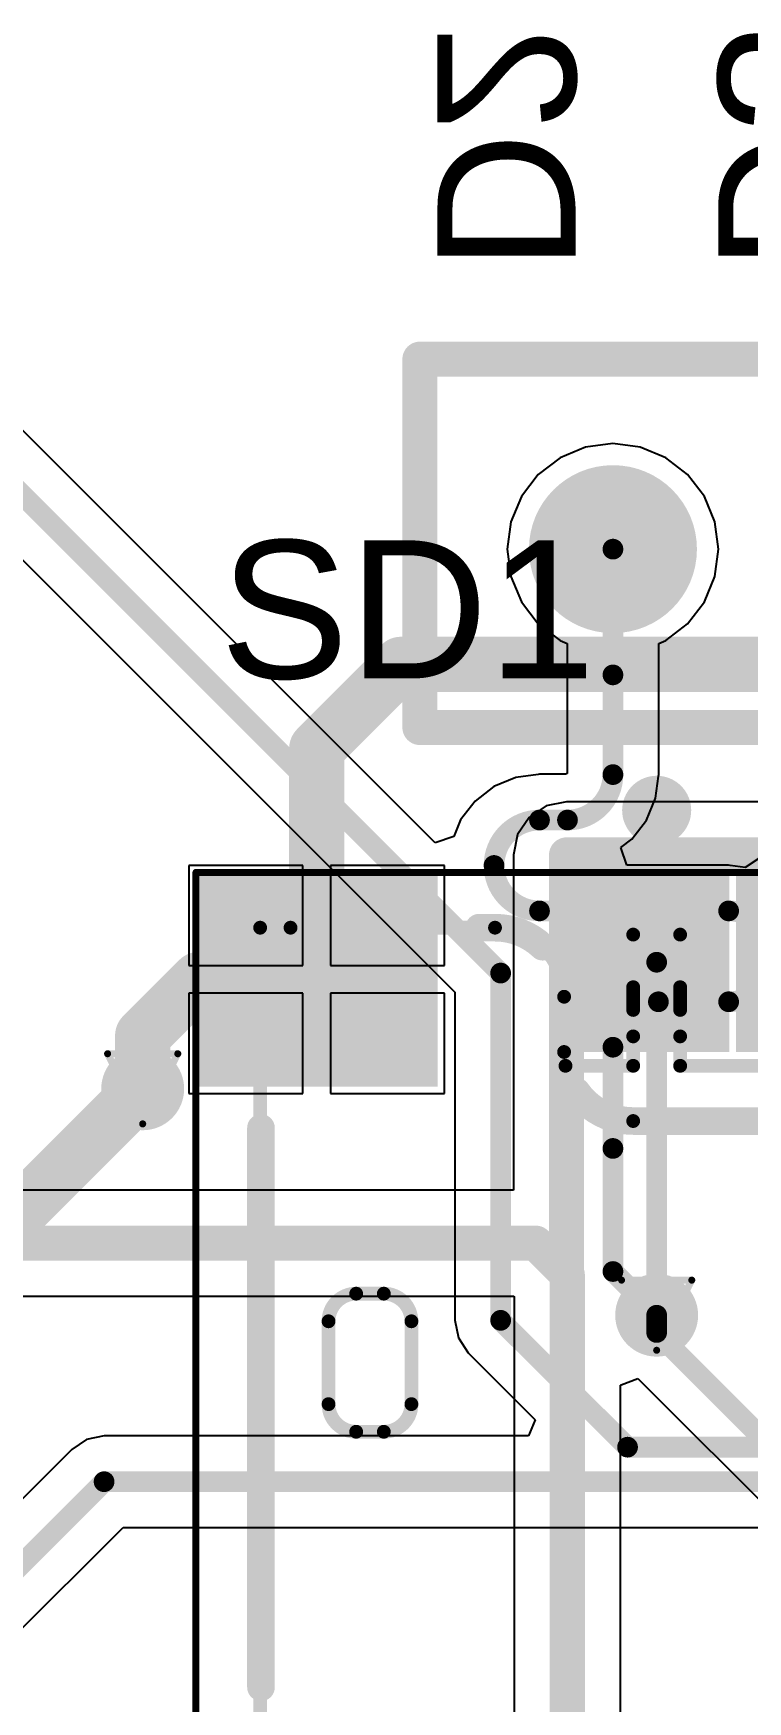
# Model space of a CAD drawing. Header units: millimetres. Extents: x 9.6 to 105, y 7.6 to 66.9.
# Drawn here: x 42.29 to 47.46, y 15.04 to 27.12 of the extents above; entities that cross this region are included whole.
import ezdxf

# ---------------------------------------------------------------- set-up
doc = ezdxf.new("R2010")
doc.units = ezdxf.units.MM
for name, color, linetype in [('BottomLayer', 5, 'Continuous'), ('BottomOverlay', 54, 'Continuous'), ('BottomPaste', 16, 'Continuous'), ('BottomSolder', 6, 'Continuous'), ('DrillDrawing', 1, 'Continuous'), ('Mechanical13', 56, 'Continuous'), ('Mechanical15', 56, 'Continuous'), ('TopLayer', 1, 'Continuous'), ('TopOverlay', 2, 'Continuous'), ('TopPaste', 8, 'Continuous'), ('TopSolder', 216, 'Continuous'), ('ViaHoleLayer', 16, 'Continuous')]:
    doc.layers.add(name, color=color, linetype=linetype)
doc.styles.add('Arial', font='arial.ttf', dxfattribs={"height": 0.2})

msp = doc.modelspace()

# ---------------------------------------------------------------- hatches: boundary and pattern name
at = {"layer": 'BottomLayer'}
h = msp.add_hatch(color=5, dxfattribs=at)
edge = h.paths.add_edge_path()
edge.add_arc((46.482, 23.3894884), 0.508, 0, 360)
h = msp.add_hatch(color=5, dxfattribs=at)
edge = h.paths.add_edge_path()
edge.add_arc((43.07839999999999, 19.4818), 0.1999996, 0, 360)
h = msp.add_hatch(color=5, dxfattribs=at)
edge = h.paths.add_edge_path()
edge.add_arc((46.79848399999999, 17.842484), 0.1999996, 0, 360)
at = {"layer": 'BottomPaste'}
h = msp.add_hatch(color=16, dxfattribs=at)
edge = h.paths.add_edge_path()
edge.add_arc((46.482, 23.3894884), 0.4580001, 0, 360)
at = {"layer": 'BottomSolder'}
h = msp.add_hatch(color=6, dxfattribs=at)
edge = h.paths.add_edge_path()
edge.add_arc((46.482, 23.3894884), 0.6079998, 0, 360)
h = msp.add_hatch(color=6, dxfattribs=at)
edge = h.paths.add_edge_path()
edge.add_arc((43.07839999999999, 19.4818), 0.2999994, 0, 360)
h = msp.add_hatch(color=6, dxfattribs=at)
edge = h.paths.add_edge_path()
edge.add_arc((46.79848399999999, 17.842484), 0.2999994, 0, 360)
at = {"layer": 'TopLayer'}
for points in [[(45.11349372, 20.94851792), (45.11349372, 19.59851808), (43.56349427999999, 19.59851808), (43.56349427999999, 20.94851792)], [(47.22348442, 19.84848583), (46.37348358, 19.84848583), (46.37348358, 20.94848617), (47.22348442, 20.94848617)]]:
    msp.add_hatch(color=1, dxfattribs=at).paths.add_polyline_path(points)
h = msp.add_hatch(color=1, dxfattribs=at)
edge = h.paths.add_edge_path()
edge.add_arc((43.07839999999999, 19.4818), 0.1999996, 0, 360)
h = msp.add_hatch(color=1, dxfattribs=at)
edge = h.paths.add_edge_path()
edge.add_arc((46.79848399999999, 17.842484), 0.1999996, 0, 360)
at = {"layer": 'TopPaste'}
for points in [[(45.06349382, 20.89851802), (45.06349382, 19.64851798), (43.61349418, 19.64851798), (43.61349418, 20.89851802)], [(47.17348452, 19.89848573), (46.42348348, 19.89848573), (46.42348348, 20.89848627), (47.17348452, 20.89848627)]]:
    msp.add_hatch(color=8, dxfattribs=at).paths.add_polyline_path(points)
at = {"layer": 'TopSolder'}
for points in [[(45.21349351999999, 21.04851772), (45.21349351999999, 19.49851828), (43.46349448, 19.49851828), (43.46349448, 21.04851772)], [(47.32348422, 19.74848603), (46.27348378, 19.74848603), (46.27348378, 21.04848597), (47.32348422, 21.04848597)], [(48.42350741999999, 19.74848603), (47.37350698, 19.74848603), (47.37350698, 21.04848597), (48.42350741999999, 21.04848597)]]:
    msp.add_hatch(color=216, dxfattribs=at).paths.add_polyline_path(points)
h = msp.add_hatch(color=216, dxfattribs=at)
edge = h.paths.add_edge_path()
edge.add_arc((43.07839999999999, 19.4818), 0.2999994, 0, 360)
h = msp.add_hatch(color=216, dxfattribs=at)
edge = h.paths.add_edge_path()
edge.add_arc((46.79848399999999, 17.842484), 0.2999994, 0, 360)
at = {"layer": 'ViaHoleLayer'}
h = msp.add_hatch(color=16, dxfattribs=at)
edge = h.paths.add_edge_path()
edge.add_arc((43.07839999999999, 19.4818), 0.0999998, 0, 360)
h = msp.add_hatch(color=16, dxfattribs=at)
edge = h.paths.add_edge_path()
edge.add_arc((46.79848399999999, 17.842484), 0.0999998, 0, 360)

# ---------------------------------------------------------------- linework, layer by layer
at = {"layer": 'BottomLayer'}
for p, q in [((45.1959599, 21.26186248), (41.94110992, 24.51670992)), ((46.09973, 24.05160036), (45.94138894, 23.93009946)), ((46.2841213, 24.12797816), (46.09973, 24.05160036)), ((46.482, 24.1540284), (46.2841213, 24.12797816)), ((46.6798787, 24.12797816), (46.482, 24.1540284)), ((46.86427, 24.05160036), (46.6798787, 24.12797816)), ((47.02261106, 23.93009946), (46.86427, 24.05160036)), ((41.56954602, 23.95103414), (45.33783414, 20.18274348)), ((45.94138894, 23.93009946), (45.81988804, 23.7717584)), ((47.14411196, 23.7717584), (47.02261106, 23.93009946)), ((45.81988804, 23.7717584), (45.74351024, 23.5873671)), ((47.22048975999999, 23.5873671), (47.14411196, 23.7717584)), ((45.74351024, 23.5873671), (45.71746, 23.3894884)), ((47.24654, 23.3894884), (47.22048975999999, 23.5873671)), ((45.71746, 23.3894884), (45.74351024, 23.1916097)), ((47.22048975999999, 23.1916097), (47.24654, 23.3894884)), ((45.74351024, 23.1916097), (45.81988804, 23.0072184)), ((47.14411196, 23.0072184), (47.22048975999999, 23.1916097)), ((45.81988804, 23.0072184), (45.94138894, 22.84887734)), ((47.02261106, 22.84887734), (47.14411196, 23.0072184)), ((45.94138894, 22.84887734), (46.09973, 22.72737644)), ((46.86427, 22.72737644), (47.02261106, 22.84887734)), ((46.09973, 22.72737644), (46.15063414, 22.7062919)), ((46.81336586, 22.7062919), (46.86427, 22.72737644)), ((46.15063414, 22.7062919), (46.15063414, 21.76544542)), ((46.81336586, 21.7570304), (46.81336586, 22.7062919)), ((45.9399513, 21.7572717), (45.7797281, 21.736177)), ((45.95045674, 21.75935958), (45.9399513, 21.7572717)), ((45.95052024, 21.75936466), (45.95045674, 21.75937736)), ((45.95045674, 21.75937736), (45.95045674, 21.75935958)), ((46.144561, 21.75936466), (45.95052024, 21.75936466)), ((46.14634408, 21.76366742), (46.144561, 21.75936466)), ((46.15063414, 21.76544542), (46.14634408, 21.76366742)), ((46.79016549999999, 21.58628144), (46.81123226, 21.74630906)), ((46.81123226, 21.74630906), (46.81336078, 21.75701008)), ((46.81336078, 21.75701008), (46.81336586, 21.75701008)), ((46.81336332, 21.75702024), (46.81336586, 21.7570304)), ((46.81336586, 21.75701008), (46.81336332, 21.75702024)), ((45.6206352, 21.67027924), (45.48402129999999, 21.56544836)), ((45.7797281, 21.736177), (45.6206352, 21.67027924)), ((45.48402129999999, 21.56544836), (45.37919042, 21.42883192)), ((46.72426773999999, 21.42719108), (46.79016549999999, 21.58628144)), ((45.37919042, 21.42883192), (45.32922353999999, 21.30820478)), ((46.61943686, 21.29057464), (46.72426773999999, 21.42719108)), ((45.32922353999999, 21.30820478), (45.1959599, 21.26186248)), ((46.53841593999999, 21.22840306), (46.61943686, 21.29057464)), ((46.5815299, 21.10140306), (46.53841593999999, 21.22840306)), ((47.56714134, 21.1692617), (47.4401388, 21.08477368)), ((47.3194888, 21.10140306), (46.5815299, 21.10140306)), ((47.3305886, 21.0991958), (47.3194888, 21.10140306)), ((47.4401388, 21.08477368), (47.3305886, 21.0991958)), ((45.33783414, 20.18274348), (45.33783414, 17.8054)), ((45.33783414, 17.8054), (45.36305888, 17.6785905)), ((45.36305888, 17.6785905), (45.43489008, 17.57109008)), ((45.43489008, 17.57109008), (45.92027899999999, 17.08569862)), ((45.92027899999999, 17.08569862), (45.87167863999999, 16.96836586)), ((42.67219304, 16.94314112), (42.56468754, 16.87130992)), ((42.799, 16.96836586), (42.67219304, 16.94314112)), ((45.87167863999999, 16.96836586), (42.799, 16.96836586)), ((42.56468754, 16.87130992), (41.65078284, 15.95740522)), ((42.11940522, 15.48878284), (42.93625651999999, 16.30563414)), ((42.93625651999999, 16.30563414), (59.662568, 16.30563414))]:
    msp.add_line(p, q, dxfattribs=at)
for points, const_width in [([(41.70679999999999, 24.2824), (45.6692, 20.32)], 0.1499997), ([(46.482, 22.479), (46.482, 23.3894884)], 0.1499997), ([(46.482, 21.7570304), (46.482, 22.479)], 0.1499997), ([(45.9504796, 21.4279988), (46.1530192, 21.4279988)], 0.1499997), ([(45.9504796, 20.7700372), (47.3194888, 20.7700372)], 0.1499997), ([(45.6692, 17.8054), (45.6692, 20.32)], 0.1499997), ([(46.8109808, 20.1120248), (47.3194888, 20.1120248)], 0.1499997), ([(46.482, 19.05), (46.482, 19.7829932)], 0.1499997), ([(38.3794, 14.7828), (43.07839999999999, 19.4818)], 0.3999992), ([(46.482, 18.158968), (46.482, 19.05)], 0.1499997), ([(46.482, 18.158968), (46.79848399999999, 17.842484)], 0.1499997), ([(45.6692, 17.8054), (46.58761319999999, 16.8869868)], 0.1499997), ([(46.58761319999999, 16.8869868), (59.55898679999999, 16.8869868)], 0.1499997), ([(41.40199999999999, 15.24), (42.799, 16.637)], 0.1499997), ([(42.799, 16.637), (59.662568, 16.637)], 0.1499997)]:
    msp.add_lwpolyline(points, dxfattribs=dict(at, const_width=const_width))
for points, const_width in [([(46.44449944, 23.3894884, 1), (46.51950056, 23.3894884, 1)], 0.07499858), ([(46.44449944, 22.479, 1), (46.51950056, 22.479, 1)], 0.07499858), ([(46.44449944, 22.479, 1), (46.51950056, 22.479, 1)], 0.07499858), ([(46.44449944, 21.7570304, 1), (46.51950056, 21.7570304, 1)], 0.07499858), ([(46.44449944, 21.75701008, 1), (46.51950056, 21.75701008, 1)], 0.07499858), ([(45.91295617999999, 21.4280115, 1), (45.9879573, 21.4280115, 1)], 0.07499858), ([(45.91297904, 21.4279988, 1), (45.98798015999999, 21.4279988, 1)], 0.07499858), ([(46.11550086, 21.4280115, 1), (46.19050198, 21.4280115, 1)], 0.07499858), ([(46.11551864, 21.4279988, 1), (46.19051976, 21.4279988, 1)], 0.07499858), ([(45.5839576, 21.09901292, 1), (45.65895871999999, 21.09901292, 1)], 0.07499858), ([(45.5839576, 21.09901038, 1), (45.65895871999999, 21.09901038, 1)], 0.07499858), ([(45.91295617999999, 20.7700118, 1), (45.9879573, 20.7700118, 1)], 0.07499858), ([(45.91297904, 20.7700372, 1), (45.98798015999999, 20.7700372, 1)], 0.07499858), ([(47.28198824, 20.7700372, 1), (47.35698935999999, 20.7700372, 1)], 0.07499858), ([(47.28200856, 20.7700118, 1), (47.35700968, 20.7700118, 1)], 0.07499858), ([(45.63169944, 20.32, 1), (45.70670056, 20.32, 1)], 0.07499858), ([(45.63169944, 20.32, 1), (45.70670056, 20.32, 1)], 0.07499858), ([(46.77348024, 20.1120248, 1), (46.84848135999999, 20.1120248, 1)], 0.07499858), ([(46.77349802, 20.1120121, 1), (46.84849913999999, 20.1120121, 1)], 0.07499858), ([(47.28198824, 20.1120248, 1), (47.35698935999999, 20.1120248, 1)], 0.07499858), ([(47.28200856, 20.1120121, 1), (47.35700968, 20.1120121, 1)], 0.07499858), ([(46.44449944, 19.78301352, 1), (46.51950056, 19.78301352, 1)], 0.07499858), ([(46.44449944, 19.7829932, 1), (46.51950056, 19.7829932, 1)], 0.07499858), ([(42.9784002, 19.4818, 1), (43.1783998, 19.4818, 1)], 0.1999996), ([(46.44449944, 19.05, 1), (46.51950056, 19.05, 1)], 0.07499858), ([(46.44449944, 19.05, 1), (46.51950056, 19.05, 1)], 0.07499858), ([(46.44449944, 18.158968, 1), (46.51950056, 18.158968, 1)], 0.07499858), ([(46.44449944, 18.158968, 1), (46.51950056, 18.158968, 1)], 0.07499858), ([(45.63169944, 17.8054, 1), (45.70670056, 17.8054, 1)], 0.07499858), ([(45.63169944, 17.8054, 1), (45.70670056, 17.8054, 1)], 0.07499858), ([(46.76098344, 17.842484, 1), (46.83598456, 17.842484, 1)], 0.07499858), ([(46.55011263999999, 16.8869868, 1), (46.62511376, 16.8869868, 1)], 0.07499858), ([(46.55011263999999, 16.8869868, 1), (46.62511376, 16.8869868, 1)], 0.07499858), ([(42.76149943999999, 16.637, 1), (42.83650056, 16.637, 1)], 0.07499858), ([(42.76149943999999, 16.637, 1), (42.83650056, 16.637, 1)], 0.07499858)]:
    msp.add_lwpolyline(points, format="xyb", close=True, dxfattribs=dict(at, const_width=const_width))
at = {"layer": 'BottomLayer', "const_width": 0.1499997}
for points in [[(46.482, 21.75701008, -0.4142135623730951), (46.15300142, 21.4280115)], [(45.62145816, 21.09901292, -0.4142135623730951), (45.95045674, 21.4280115)], [(45.95045674, 20.7700118, -0.4142135623730951), (45.62145816, 21.09901038)], [(47.31950912, 20.7700118, -0.4142135623730951), (47.6485077, 20.44101322)], [(47.6485077, 20.44101068, -0.4142135623730951), (47.31950912, 20.1120121)], [(46.482, 19.78301352, -0.4142135623730951), (46.81099858, 20.1120121)]]:
    msp.add_lwpolyline(points, format="xyb", dxfattribs=at)
at = {"layer": 'BottomOverlay', "const_width": 0.254}
for points in [[(45.08499999999999, 24.765), (56.76899999999999, 24.765)], [(45.08499999999999, 22.098), (45.08499999999999, 24.765)], [(45.08499999999999, 22.098), (56.76899999999999, 22.098)]]:
    msp.add_lwpolyline(points, dxfattribs=at)
at = {"layer": 'BottomOverlay', "const_width": 0.127}
for points in [[(45.0215, 24.765, 1), (45.1485, 24.765, 1)], [(45.0215, 24.765, 1), (45.1485, 24.765, 1)], [(45.0215, 22.098, 1), (45.1485, 22.098, 1)], [(45.0215, 22.098, 1), (45.1485, 22.098, 1)]]:
    msp.add_lwpolyline(points, format="xyb", close=True, dxfattribs=at)
at = {"layer": 'DrillDrawing', "const_width": 0.0508}
for points in [[(42.8244, 19.7358), (43.3324, 19.7358)], [(42.8244, 19.7358), (43.07839999999999, 19.2278)], [(43.07839999999999, 19.2278), (43.3324, 19.7358)], [(46.544484, 18.096484), (47.052484, 18.096484)], [(46.544484, 18.096484), (46.79848399999999, 17.588484)], [(46.79848399999999, 17.588484), (47.052484, 18.096484)]]:
    msp.add_lwpolyline(points, dxfattribs=at)
at = {"layer": 'DrillDrawing', "const_width": 0.0254}
for points in [[(42.81169999999999, 19.7358, 1), (42.8371, 19.7358, 1)], [(42.81169999999999, 19.7358, 1), (42.8371, 19.7358, 1)], [(43.3197, 19.7358, 1), (43.3451, 19.7358, 1)], [(43.3197, 19.7358, 1), (43.3451, 19.7358, 1)], [(43.0657, 19.2278, 1), (43.0911, 19.2278, 1)], [(43.0657, 19.2278, 1), (43.0911, 19.2278, 1)], [(46.53178399999999, 18.096484, 1), (46.55718399999999, 18.096484, 1)], [(46.53178399999999, 18.096484, 1), (46.55718399999999, 18.096484, 1)], [(47.039784, 18.096484, 1), (47.065184, 18.096484, 1)], [(47.039784, 18.096484, 1), (47.065184, 18.096484, 1)], [(46.785784, 17.588484, 1), (46.811184, 17.588484, 1)], [(46.785784, 17.588484, 1), (46.811184, 17.588484, 1)]]:
    msp.add_lwpolyline(points, format="xyb", close=True, dxfattribs=at)
at = {"layer": 'Mechanical13', "const_width": 0.0999998}
for points in [[(43.9284872, 20.6485236), (44.14850199999999, 20.6485236)], [(43.9284872, 9.568484799999998), (43.9284872, 20.6485236)], [(44.14850199999999, 20.6485236), (45.6285092, 20.6485236)], [(46.6285072, 20.2175872), (46.6285072, 20.5984856)], [(46.6285072, 20.5984856), (46.9685116, 20.5984856)], [(46.9685116, 20.2175872), (46.9685116, 20.5984856)], [(46.12848279999999, 19.7485), (46.12848279999999, 20.1484992)], [(46.6285072, 20.1409808), (46.6285072, 20.2175872)], [(46.6285072, 20.0528936), (46.6285072, 20.1409808)], [(46.9685116, 20.1409808), (46.9685116, 20.2175872)], [(46.9685116, 20.0528936), (46.9685116, 20.1409808)], [(46.6285072, 19.8613776), (46.6285072, 20.0528936)], [(46.9685116, 19.8613776), (46.9685116, 20.0528936)], [(46.6285072, 19.6484748), (46.6285072, 19.8613776)], [(46.9685116, 19.6484748), (46.9685116, 19.8613776)], [(46.138592, 19.6484748), (46.6285072, 19.6484748)], [(46.9685116, 19.6484748), (47.72847959999999, 19.6484748)], [(46.6285072, 19.2484756), (48.9731812, 19.2484756)], [(44.623482, 17.9984908), (44.8234816, 17.9984908)], [(44.4234824, 17.1984924), (44.4234824, 17.7984912)], [(45.0234812, 17.1984924), (45.0234812, 17.7984912)], [(44.623482, 16.9984928), (44.8234816, 16.9984928)]]:
    msp.add_lwpolyline(points, dxfattribs=at)
at = {"layer": 'Mechanical13', "const_width": 0.0499999}
for points in [[(43.90348852, 20.6485236, 1), (43.95348588, 20.6485236, 1)], [(43.90348852, 20.6485236, 1), (43.95348588, 20.6485236, 1)], [(44.12350332, 20.6485236, 1), (44.17350068, 20.6485236, 1)], [(44.12350332, 20.6485236, 1), (44.17350068, 20.6485236, 1)], [(45.60349782, 20.6484982, 1), (45.65349518, 20.6484982, 1)], [(45.60351051999999, 20.6485236, 1), (45.65350787999999, 20.6485236, 1)], [(46.60350852, 20.5984856, 1), (46.65350588, 20.5984856, 1)], [(46.60350852, 20.5984856, 1), (46.65350588, 20.5984856, 1)], [(46.94351292, 20.5984856, 1), (46.99351028, 20.5984856, 1)], [(46.94351292, 20.5984856, 1), (46.99351028, 20.5984856, 1)], [(46.10348412, 20.1484992, 1), (46.15348148, 20.1484992, 1)], [(46.10349935999999, 20.14849666, 1), (46.15349672, 20.14849666, 1)], [(46.60350852, 20.2175872, 1), (46.65350588, 20.2175872, 1)], [(46.60350852, 20.2175872, 1), (46.65350588, 20.2175872, 1)], [(46.60350852, 20.1409808, 1), (46.65350588, 20.1409808, 1)], [(46.60350852, 20.1409808, 1), (46.65350588, 20.1409808, 1)], [(46.94351292, 20.2175872, 1), (46.99351028, 20.2175872, 1)], [(46.94351292, 20.2175872, 1), (46.99351028, 20.2175872, 1)], [(46.94351292, 20.1409808, 1), (46.99351028, 20.1409808, 1)], [(46.94351292, 20.1409808, 1), (46.99351028, 20.1409808, 1)], [(46.60350852, 20.0528936, 1), (46.65350588, 20.0528936, 1)], [(46.60350852, 20.0528936, 1), (46.65350588, 20.0528936, 1)], [(46.94351292, 20.0528936, 1), (46.99351028, 20.0528936, 1)], [(46.94351292, 20.0528936, 1), (46.99351028, 20.0528936, 1)], [(46.60350852, 19.8613776, 1), (46.65350588, 19.8613776, 1)], [(46.60350852, 19.8613776, 1), (46.65350588, 19.8613776, 1)], [(46.94351292, 19.8613776, 1), (46.99351028, 19.8613776, 1)], [(46.94351292, 19.8613776, 1), (46.99351028, 19.8613776, 1)], [(46.10348412, 19.7485, 1), (46.15348148, 19.7485, 1)], [(46.10349682, 19.74849746, 1), (46.15349418, 19.74849746, 1)], [(46.11359332, 19.6484748, 1), (46.16359068, 19.6484748, 1)], [(46.60350852, 19.6484748, 1), (46.65350588, 19.6484748, 1)], [(46.60350852, 19.6484748, 1), (46.65350588, 19.6484748, 1)], [(46.94351292, 19.6484748, 1), (46.99351028, 19.6484748, 1)], [(46.94351292, 19.6484748, 1), (46.99351028, 19.6484748, 1)], [(46.60349836, 19.24849592, 1), (46.65349572, 19.24849592, 1)], [(46.60350852, 19.2484756, 1), (46.65350588, 19.2484756, 1)], [(44.59848331999999, 17.9984908, 1), (44.64848068, 17.9984908, 1)], [(44.59849856, 17.99849588, 1), (44.64849591999999, 17.99849588, 1)], [(44.79848292, 17.9984908, 1), (44.84848028, 17.9984908, 1)], [(44.79849815999999, 17.99849588, 1), (44.84849551999999, 17.99849588, 1)], [(44.39848371999999, 17.7984912, 1), (44.44848107999999, 17.7984912, 1)], [(44.39849896, 17.79849628, 1), (44.44849632, 17.79849628, 1)], [(44.99848252, 17.7984912, 1), (45.04847988, 17.7984912, 1)], [(44.99849775999999, 17.79849628, 1), (45.04849512, 17.79849628, 1)], [(44.39848371999999, 17.1984924, 1), (44.44848107999999, 17.1984924, 1)], [(44.39849896, 17.19849748, 1), (44.44849632, 17.19849748, 1)], [(44.99848252, 17.1984924, 1), (45.04847988, 17.1984924, 1)], [(44.99849775999999, 17.19849748, 1), (45.04849512, 17.19849748, 1)], [(44.59848331999999, 16.9984928, 1), (44.64848068, 16.9984928, 1)], [(44.59849856, 16.99849788, 1), (44.64849591999999, 16.99849788, 1)], [(44.79848292, 16.9984928, 1), (44.84848028, 16.9984928, 1)], [(44.79849815999999, 16.99849788, 1), (44.84849551999999, 16.99849788, 1)]]:
    msp.add_lwpolyline(points, format="xyb", close=True, dxfattribs=at)
at = {"layer": 'Mechanical13', "const_width": 0.0999998}
for points in [[(45.6284965, 20.6484982, -0.4142135623730951), (46.12849804, 20.14849666)], [(46.62849704, 19.24849592, -0.4142135623730951), (46.1284955, 19.74849746)], [(44.42349764, 17.79849628, -0.4142135623730951), (44.62349724, 17.99849588)], [(44.82349684, 17.99849588, -0.4142135623730951), (45.02349644, 17.79849628)], [(44.62349724, 16.99849788, -0.4142135623730951), (44.42349764, 17.19849748)], [(45.02349644, 17.19849748, -0.4142135623730951), (44.82349684, 16.99849788)]]:
    msp.add_lwpolyline(points, format="xyb", dxfattribs=at)
at = {"layer": 'Mechanical15', "const_width": 0.0499999}
for points in [[(43.4635148, 8.7985092), (43.4635148, 21.0485228)], [(43.4635148, 21.0485228), (56.3434992, 21.0485228)]]:
    msp.add_lwpolyline(points, dxfattribs=at)
at = {"layer": 'Mechanical15', "const_width": 0.02499868}
msp.add_lwpolyline([(43.45101546, 21.0485228, 1), (43.47601414, 21.0485228, 1)], format="xyb", close=True, dxfattribs=at)
msp.add_lwpolyline([(43.45101546, 21.0485228, 1), (43.47601414, 21.0485228, 1)], format="xyb", close=True, dxfattribs=at)
at = {"layer": 'TopLayer'}
for p, q in [((45.99931618, 21.53069862), (45.87461234, 21.44737646)), ((46.1464152, 21.55995942), (45.99931618, 21.53069862)), ((49.6493165, 21.55995942), (46.1464152, 21.55995942)), ((45.87461234, 21.44737646), (45.79129018, 21.32267262)), ((45.79129018, 21.32267262), (45.76202938, 21.1755736)), ((45.76202938, 21.1755736), (45.76202938, 18.74858582)), ((44.2384942, 21.09851762), (43.41349458, 21.09851762)), ((43.41349458, 21.09851762), (43.41349458, 20.3735178)), ((44.2384942, 20.3735178), (44.2384942, 21.09851762)), ((45.26349342, 21.09851762), (44.4384938, 21.09851762)), ((44.4384938, 21.09851762), (44.4384938, 20.3735178)), ((45.26349342, 20.3735178), (45.26349342, 21.09851762)), ((43.41349458, 20.3735178), (44.2384942, 20.3735178)), ((44.4384938, 20.3735178), (45.26349342, 20.3735178)), ((44.2384942, 20.1735182), (43.41349458, 20.1735182)), ((43.41349458, 20.1735182), (43.41349458, 19.44851838)), ((44.2384942, 19.44851838), (44.2384942, 20.1735182)), ((45.26349342, 20.1735182), (44.4384938, 20.1735182)), ((44.4384938, 20.1735182), (44.4384938, 19.44851838)), ((45.26349342, 19.44851838), (45.26349342, 20.1735182)), ((43.41349458, 19.44851838), (44.2384942, 19.44851838)), ((44.4384938, 19.44851838), (45.26349342, 19.44851838)), ((45.76202938, 18.74858582), (40.77038582, 18.74858582)), ((40.90681176, 17.97981418), (45.7639801, 17.97981418)), ((45.7639801, 17.97981418), (45.76741418, 17.9763801)), ((45.76741418, 17.9763801), (45.76741418, 11.6332127)), ((46.53618582, 17.33542126), (46.54054953999999, 17.33921094)), ((46.53618582, 11.7924199), (46.53618582, 17.33542126)), ((46.54054953999999, 17.33921094), (46.66318582, 17.38419434)), ((46.66318582, 17.38419434), (50.18469008, 13.86269008))]:
    msp.add_line(p, q, dxfattribs=at)
for points, const_width in [([(44.338494, 21.9456), (44.948094, 22.5552)], 0.3999992), ([(44.948094, 22.5552), (51.6888984, 22.5552)], 0.3999992), ([(44.338494, 20.273518), (44.338494, 21.9456)], 0.3999992), ([(46.1464152, 18.1409848), (46.1464152, 21.1755736)], 0.254), ([(46.1464152, 21.1755736), (49.6493292, 21.1755736)], 0.254), ([(43.07839999999999, 19.867118), (43.4848, 20.273518)], 0.3999992), ([(43.4848, 20.273518), (44.338494, 20.273518)], 0.3999992), ([(46.79848399999999, 17.842484), (46.79848399999999, 20.398486)], 0.1499997), ([(43.07839999999999, 19.4818), (43.07839999999999, 19.867118)], 0.3999992), ([(40.7475944, 18.3642), (45.9232, 18.3642)], 0.254), ([(45.9232, 18.3642), (46.1464152, 18.1409848)], 0.254), ([(46.1464152, 18.1409848), (46.15179999999999, 18.1356)], 0.254), ([(46.15179999999999, 11.6332), (46.15179999999999, 18.1356)], 0.254), ([(46.79848399999999, 17.717516), (46.79848399999999, 17.842484)], 0.1499997), ([(46.79848399999999, 17.717516), (50.419, 14.097)], 0.1499997)]:
    msp.add_lwpolyline(points, dxfattribs=dict(at, const_width=const_width))
for points, const_width in [([(44.8480942, 22.5552, 1), (45.0480938, 22.5552, 1)], 0.1999996), ([(44.8480942, 22.5552, 1), (45.0480938, 22.5552, 1)], 0.1999996), ([(44.2384942, 21.9456, 1), (44.4384938, 21.9456, 1)], 0.1999996), ([(44.2384942, 21.9456, 1), (44.4384938, 21.9456, 1)], 0.1999996), ([(46.0829152, 21.1755736, 1), (46.2099152, 21.1755736, 1)], 0.127), ([(46.0829152, 21.1755736, 1), (46.2099152, 21.1755736, 1)], 0.127), ([(43.3848002, 20.273518, 1), (43.5847998, 20.273518, 1)], 0.1999996), ([(43.3848002, 20.273518, 1), (43.5847998, 20.273518, 1)], 0.1999996), ([(44.2384942, 20.273518, 1), (44.4384938, 20.273518, 1)], 0.1999996), ([(44.2384942, 20.273518, 1), (44.4384938, 20.273518, 1)], 0.1999996), ([(46.76098344, 20.398486, 1), (46.83598456, 20.398486, 1)], 0.07499858), ([(42.9784002, 19.867118, 1), (43.1783998, 19.867118, 1)], 0.1999996), ([(42.9784002, 19.867118, 1), (43.1783998, 19.867118, 1)], 0.1999996), ([(42.9784002, 19.4818, 1), (43.1783998, 19.4818, 1)], 0.1999996), ([(45.8597, 18.3642, 1), (45.9867, 18.3642, 1)], 0.127), ([(45.8597, 18.3642, 1), (45.9867, 18.3642, 1)], 0.127), ([(46.0829152, 18.1409848, 1), (46.2099152, 18.1409848, 1)], 0.127), ([(46.0829152, 18.1409848, 1), (46.2099152, 18.1409848, 1)], 0.127), ([(46.0829152, 18.1409848, 1), (46.2099152, 18.1409848, 1)], 0.127), ([(46.0883, 18.1356, 1), (46.21529999999999, 18.1356, 1)], 0.127), ([(46.0883, 18.1356, 1), (46.21529999999999, 18.1356, 1)], 0.127), ([(46.76098344, 17.842484, 1), (46.83598456, 17.842484, 1)], 0.07499858), ([(46.76098344, 17.842484, 1), (46.83598456, 17.842484, 1)], 0.07499858), ([(46.76098344, 17.717516, 1), (46.83598456, 17.717516, 1)], 0.07499858), ([(46.76098344, 17.717516, 1), (46.83598456, 17.717516, 1)], 0.07499858)]:
    msp.add_lwpolyline(points, format="xyb", close=True, dxfattribs=dict(at, const_width=const_width))
at = {"layer": 'TopOverlay'}
for points, const_width in [([(46.92350026, 21.49849904, 1), (46.67349822, 21.49849904, 1)], 0.2499995), ([(46.61099898, 21.49849904, 1), (46.73599746, 21.49849904, 1)], 0.12499848), ([(46.86100102, 21.49849904, 1), (46.9859995, 21.49849904, 1)], 0.12499848), ([(45.4634981, 20.6485236, 1), (45.56349789999999, 20.6485236, 1)], 0.0999998), ([(45.5784966, 20.6484982, 1), (45.67849639999999, 20.6484982, 1)], 0.0999998), ([(45.57850929999999, 20.6485236, 1), (45.6785091, 20.6485236, 1)], 0.0999998), ([(45.92318222, 20.5107032, 1), (46.02318201999999, 20.5107032, 1)], 0.0999998), ([(46.1689196, 19.4617086, 1), (46.2689194, 19.4617086, 1)], 0.0999998), ([(46.57849714, 19.24849592, 1), (46.67849694, 19.24849592, 1)], 0.0999998), ([(46.5785073, 19.2484756, 1), (46.6785071, 19.2484756, 1)], 0.0999998), ([(43.8844817, 19.1984884, 1), (43.98448149999999, 19.1984884, 1)], 0.0999998), ([(43.8844817, 15.1485092, 1), (43.98448149999999, 15.1485092, 1)], 0.0999998)]:
    msp.add_lwpolyline(points, format="xyb", close=True, dxfattribs=dict(at, const_width=const_width))
at = {"layer": 'TopOverlay', "const_width": 0.1999996}
for points in [[(45.513498, 20.6485236), (45.6285092, 20.6485236)], [(46.6285072, 19.2484756), (48.9731812, 19.2484756)], [(43.9344816, 15.1485092), (43.9344816, 19.1984884)]]:
    msp.add_lwpolyline(points, dxfattribs=at)
for points in [[(45.6284965, 20.6484982, -0.1924791462729627), (45.97318212, 20.5107032)], [(46.62849704, 19.24849592, -0.2446984432290343), (46.2189195, 19.4617086)]]:
    msp.add_lwpolyline(points, format="xyb", dxfattribs=at)

# ---------------------------------------------------------------- texts
at = {"layer": 'BottomOverlay', "style": 'Arial', "text_generation_flag": 2}
for s, p in [('D2', (45.212, 25.4)), ('D3', (47.244, 25.4))]:
    msp.add_text(s, height=1.00000054, rotation=270, dxfattribs=at).set_placement(p)
at = {"layer": 'TopOverlay', "style": 'Arial'}
msp.add_text('SD1', height=1.00000054, dxfattribs=at).set_placement((43.6372, 22.4536))

doc.saveas('drawing.dxf')
